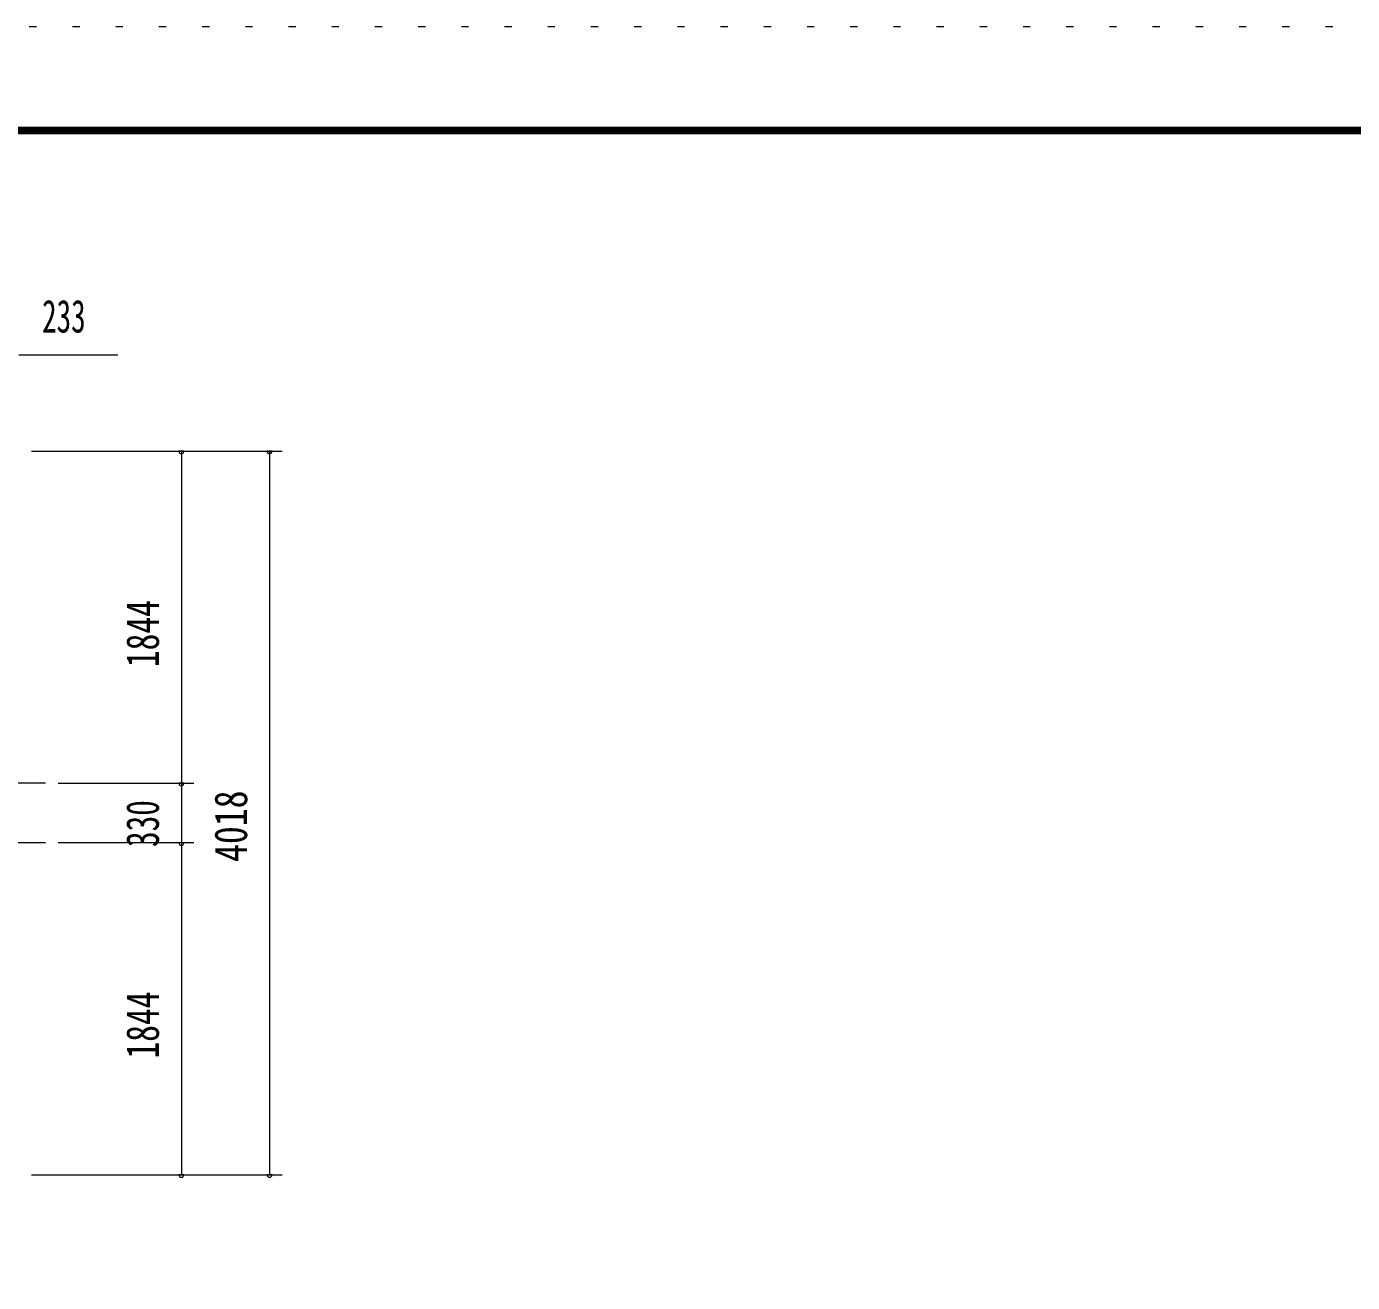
# Model space of a CAD drawing. Units: millimetres, scale not verified. Extents: x -34085 to 34091, y -14700 to 14700.
# Drawn here: x 5936 to 13301, y 7724 to 14700 of the extents above; entities that cross this region are included whole.
import ezdxf
from ezdxf.enums import TextEntityAlignment as Align

# ---------------------------------------------------------------- set-up
doc = ezdxf.new("R2010")
doc.units = ezdxf.units.MM
doc.header["$LTSCALE"] = 80
doc.linetypes.add('USER3', pattern=[24, 12, -5, 2, -5])
doc.linetypes.add('USER4', pattern=[3, 0.5, -2.5])
for name, color, linetype, lineweight in [('0-3_1-27CENTER', 3, 'USER3', 18), ('0-5_1-57DIM', 3, 'Continuous', 18), ('0-C_F-F1PAPER', 5, 'Continuous', 18), ('0-D_F-E_J_ADD', 5, 'USER4', 18)]:
    doc.layers.add(name, color=color, linetype=linetype, lineweight=lineweight)
doc.styles.add('ＭＳ ゴシック', font='')
doc.styles.get('ＭＳ ゴシック').set_extended_font_data('MS Gothic')

msp = doc.modelspace()

# ---------------------------------------------------------------- linework, layer by layer
at = {"layer": '0-3_1-27CENTER'}
for p, q in [((6040.92, 10496.54), (-4919.08, 10496.54)), ((6040.92, 10166.54), (-4919.08, 10166.54))]:
    msp.add_line(p, q, dxfattribs=at)
at = {"layer": '0-5_1-57DIM'}
for p, q in [((6443.41, 12875.53), (5893.91, 12875.53)), ((5963.91, 12340.54), (7355.92, 12340.54)), ((6809.92, 12340.54), (6781.92, 12340.54)), ((6795.92, 12340.54), (6795.92, 10496.54)), ((7299.92, 12340.54), (7271.92, 12340.54)), ((7285.92, 12340.54), (7285.92, 8322.54)), ((6110.92, 10496.54), (6865.92, 10496.54)), ((6809.92, 10496.54), (6781.92, 10496.54)), ((6795.92, 10496.54), (6795.92, 10166.54)), ((6865.92, 10166.54), (6110.92, 10166.54)), ((6809.92, 10166.54), (6781.92, 10166.54)), ((6795.92, 10166.54), (6795.92, 8322.54)), ((5963.91, 8322.54), (7355.92, 8322.54)), ((6809.92, 8322.54), (6781.92, 8322.54)), ((7299.92, 8322.54), (7271.92, 8322.54))]:
    msp.add_line(p, q, dxfattribs=at)
for centre in [(6795.92, 12340.54), (7285.92, 12340.54), (6795.92, 10496.54), (6795.92, 10166.54), (6795.92, 8322.54), (7285.92, 8322.54)]:
    msp.add_arc(centre, 14, 180, 0, dxfattribs=at)
at = {"layer": '0-C_F-F1PAPER'}
for points in [[(33391.46, -14000), (33391.46, 14140), (-6788.54, 14140), (-6788.54, -14000)], [(33387.96, -13996.5), (33387.96, 14136.5), (-6785.04, 14136.5), (-6785.04, -13996.5)], [(33384.46, -13993), (-6781.54, -13993), (-6781.54, 14133), (33384.46, 14133)], [(33380.96, -13989.5), (33380.96, 14129.5), (-6778.04, 14129.5), (-6778.04, -13989.5)], [(33377.46, -13986), (-6774.54, -13986), (-6774.54, 14126), (33377.46, 14126)], [(33373.96, -13982.5), (33373.96, 14122.5), (-6771.04, 14122.5), (-6771.04, -13982.5)], [(33370.46, -13979), (-6767.54, -13979), (-6767.54, 14119), (33370.46, 14119)], [(33366.96, -13975.5), (33366.96, 14115.5), (-6764.04, 14115.5), (-6764.04, -13975.5)], [(33363.46, -13972), (33363.46, 14112), (-6760.54, 14112), (-6760.54, -13972)], [(33359.96, -13968.5), (33359.96, 14108.5), (-6757.04, 14108.5), (-6757.04, -13968.5)], [(33356.46, -13965), (-6753.54, -13965), (-6753.54, 14105), (33356.46, 14105)]]:
    msp.add_lwpolyline(points, close=True, dxfattribs=at)
at = {"layer": '0-D_F-E_J_ADD'}
msp.add_lwpolyline([(34091.46, -14700), (-7488.54, -14700), (-7488.54, 14700), (34091.46, 14700)], close=True, dxfattribs=at)

# ---------------------------------------------------------------- texts
at = {"layer": '0-5_1-57DIM', "color": 7, "style": 'ＭＳ ゴシック', "width": 0.65}
msp.add_text('233', height=182.3, dxfattribs=at).set_placement((6022.47, 12945.53), align=Align.BOTTOM_LEFT)
at = {"layer": '0-5_1-57DIM', "color": 7, "style": 'ＭＳ ゴシック'}
for s, width, p in [('1844', 0.75, (6725.92, 11141.96)), ('330', 0.7, (6725.92, 10142.78)), ('4018', 0.8, (7215.92, 10059.94)), ('1844', 0.75, (6725.92, 8967.96))]:
    msp.add_text(s, height=182.3, rotation=90, dxfattribs=dict(at, width=width)).set_placement(p, align=Align.BOTTOM_LEFT)

doc.saveas('drawing.dxf')
